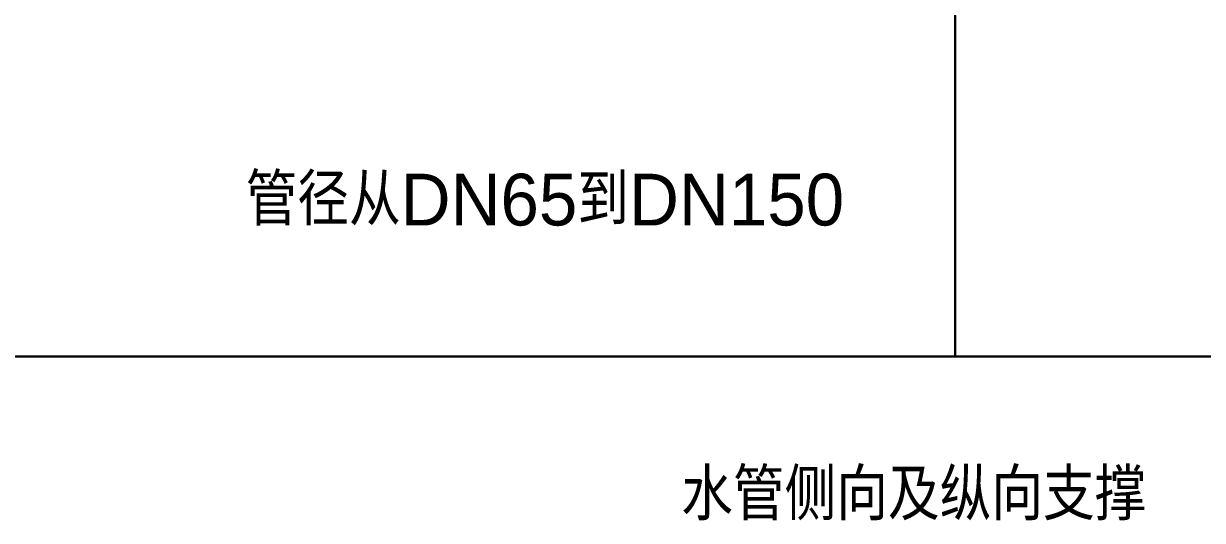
# Model space of a CAD drawing. Extents: x 1382187 to 1725648, y 860327 to 1571294.
# Drawn here: x 1499552 to 1513237, y 1240040 to 1245801 of the extents above; entities that cross this region are included whole.
import ezdxf

# ---------------------------------------------------------------- set-up
doc = ezdxf.new("R2010")
doc.units = 0
doc.header["$LTSCALE"] = 1000
doc.header["$MEASUREMENT"] = 0
doc.layers.add('bz', color=2, linetype='Continuous')
doc.styles.add('中西文等高字体', font='HZTXT_E.shx', dxfattribs={"width": 0.7, "height": 4, "bigfont": 'hztxt.shx'})

msp = doc.modelspace()

# ---------------------------------------------------------------- linework, layer by layer
at = {"color": 7}
msp.add_line((1521771.5, 1241937.5), (1497693.9, 1241941.5), dxfattribs=at)
for points in [[(1497689.7, 1256792.8), (1510366.9, 1256792.8), (1510366.9, 1241937.5), (1497689.7, 1241937.5)], [(1510366.9, 1256792.8), (1525505.3, 1256792.8), (1525505.3, 1241937.5), (1510366.9, 1241937.5)]]:
    msp.add_lwpolyline(points, close=True)

# ---------------------------------------------------------------- texts
at = {"layer": 'bz', "color": 7, "style": '中西文等高字体'}
for s, p in [('管径从DN65到DN150', (1502129.2, 1243460)), ('水管侧向及纵向支撑', (1507186.5, 1240040.8))]:
    msp.add_text(s, height=600, dxfattribs=at).set_placement(p)

doc.saveas('drawing.dxf')
